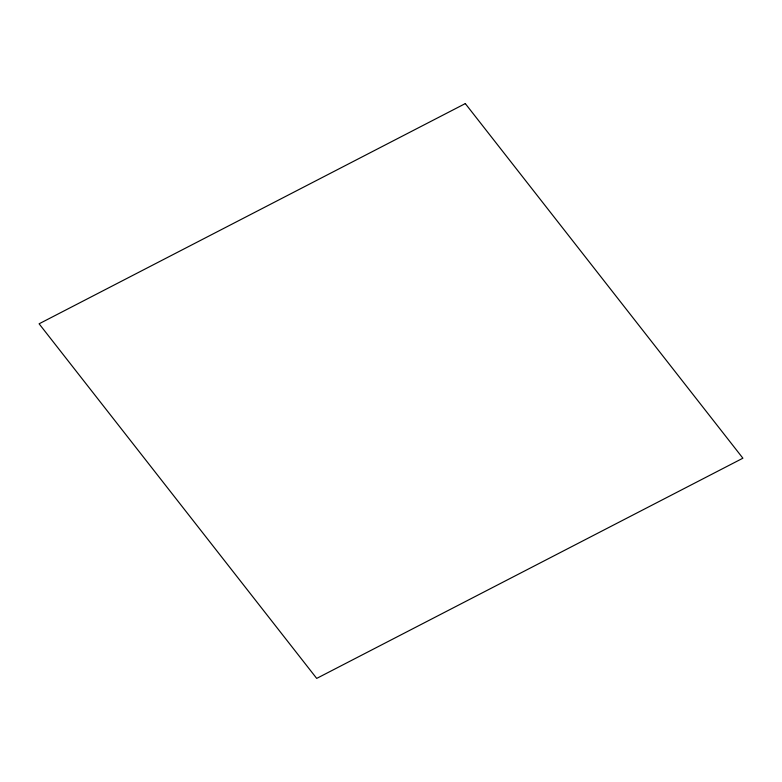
<?xml version="1.0" encoding="UTF-8"?>
<svg xmlns="http://www.w3.org/2000/svg" width="782" height="782" viewBox="0 0 782 782"><rect width="100%" height="100%" fill="white"/><g stroke="black" fill="none" stroke-linecap="round" stroke-linejoin="round"><path stroke-width="1.17" d="M465.3 103.595L39.1 323.797L316.7 678.405L742.9 458.203L465.3 103.595"/></g></svg>
